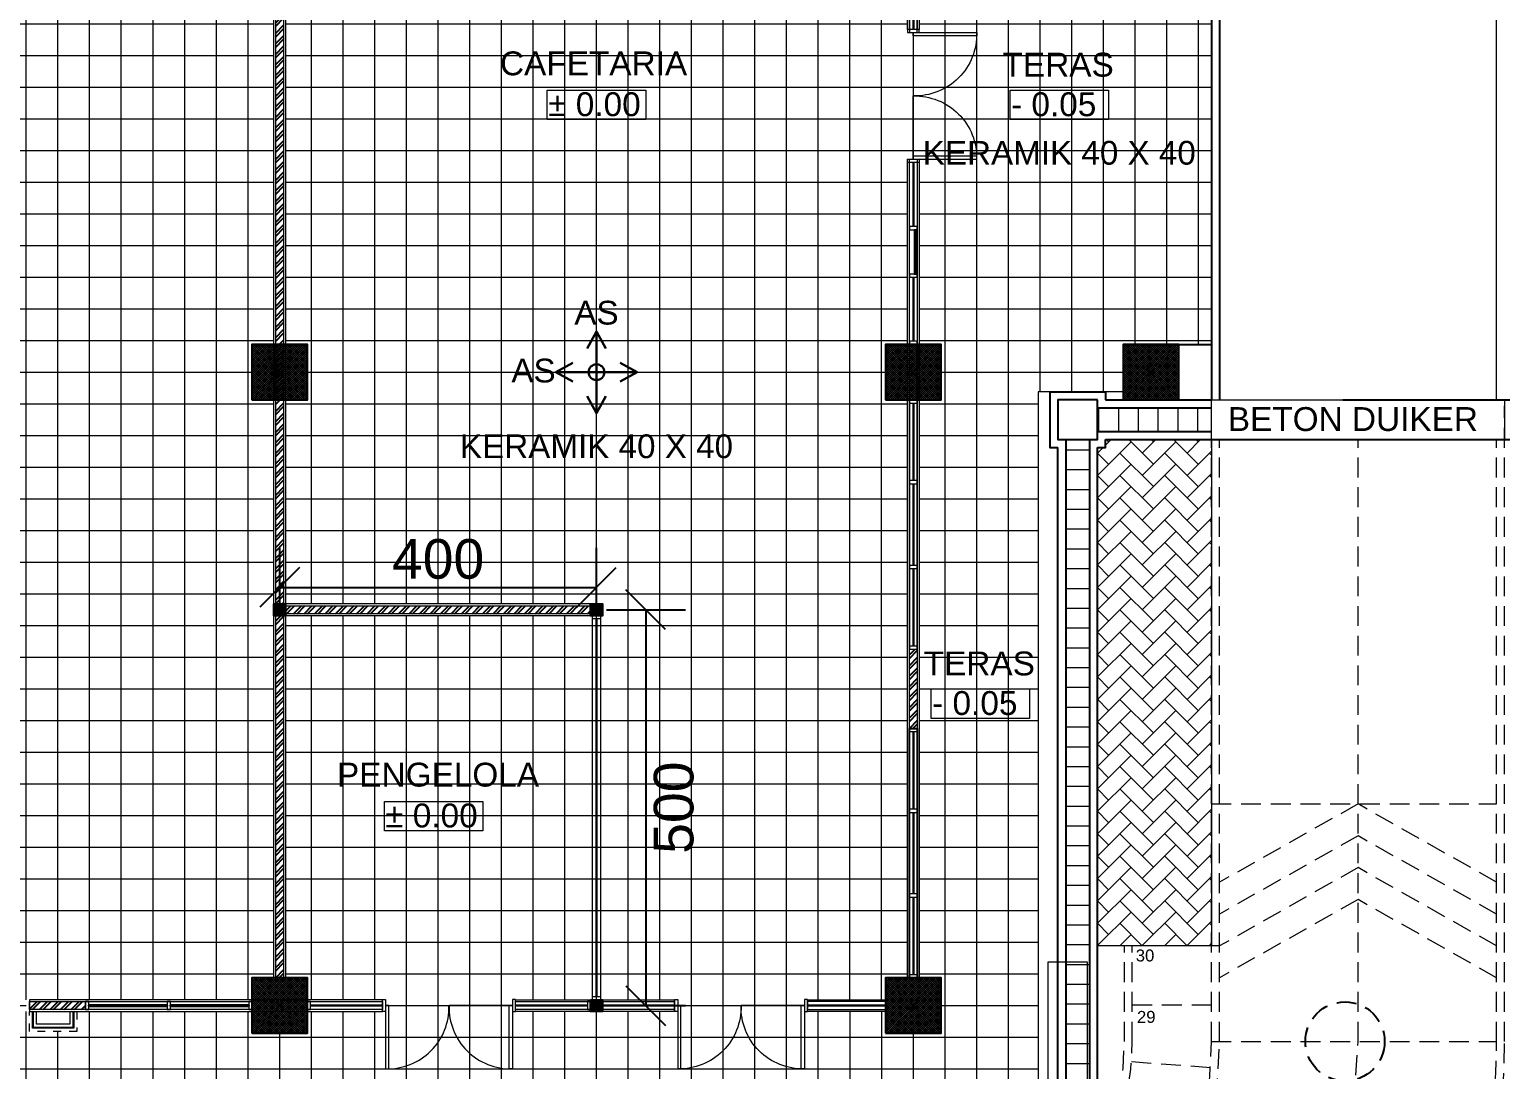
# Model space of a CAD drawing. Header units: inches. Extents: x 249 to 1192, y -18 to 440.
# Drawn here: x 458.35 to 476.92, y 248.78 to 261.92 of the extents above; entities that cross this region are included whole.
import ezdxf

# ---------------------------------------------------------------- set-up
doc = ezdxf.new("R2010")
doc.units = ezdxf.units.IN
doc.header["$MEASUREMENT"] = 0
for name, pattern in [('CENTER2', [1.125, 0.75, -0.125, 0.125, -0.125]), ('DASHED2', [0.375, 0.25, -0.125]), ('HIDDEN', [0.375, 0.25, -0.125])]:
    doc.linetypes.add(name, pattern=pattern)
for name, color, linetype, lineweight in [('ARSIR BETON', 8, 'Continuous', 0), ('ARSIR WARNA', 66, 'Continuous', 0), ('DIMENSI', 85, 'Continuous', 20), ('DINDING', 6, 'Continuous', 0), ('DINDING2', 137, 'Continuous', 20), ('KACA', 141, 'Continuous', 30), ('keramik', 31, 'Continuous', 9), ('kol', 1, 'Continuous', 30), ('KUSEN', 16, 'Continuous', 15), ('NOT', 7, 'Continuous', 9), ('PARTISI', 113, 'Continuous', 15), ('TEXT (KET. RUANG)', 7, 'Continuous', 5)]:
    doc.layers.add(name, color=color, linetype=linetype, lineweight=lineweight)
for name, color, linetype in [('ARSIR DINDING', 64, 'Continuous'), ('AS', 15, 'CENTER2'), ('KANSTEEN', 204, 'Continuous'), ('KOLOM', 5, 'Continuous'), ('SALURAN', 117, 'Continuous')]:
    doc.layers.add(name, color=color, linetype=linetype)
doc.styles.get("Standard").update_dxf_attribs({"font": 'arial.ttf'})
doc.dimstyles.new('UK. GDG PERTEMUAN', dxfattribs={"dimtxt": 0.5, "dimasz": 0.5, "dimexe": 0.5, "dimexo": 0.05, "dimgap": 0.1, "dimtad": 2, "dimdec": 0, "dimlfac": 100, "dimzin": 0, "dimdsep": 46, "dimtxsty": 'Standard', "dimblk": 'OBLIQUE', "dimcen": 0.09, "dimclrd": 8, "dimclre": 256, "dimclrt": 256, "dimadec": 0, "dimazin": 0, "dimtfac": 1, "dimtdec": 0, "dimtofl": 0, "dimtmove": 0, "dimatfit": 3, "dimldrblk": 'OBLIQUE', "dimfxl": 0, "dimtolj": 1, "dimtzin": 0, "dimarcsym": 0})
pattern_1 = [(0, (453.5073, 259.59204), (0, 0.4), []), (90, (453.5073, 259.59204), (-0.4, 2e-17), [])]

# ---------------------------------------------------------------- blocks, each defined once
blk = doc.blocks.new('K1')
at = {"layer": 'ARSIR BETON'}
h = blk.add_hatch(dxfattribs=at)
h.set_pattern_fill('ANSI37', color=256, scale=0.15, style=0)
h.set_pattern_definition([(45, (258.37489, 277.120751), (-0.01325825, 0.01325825), []), (135, (258.37489, 277.120751), (-0.01325825, -0.01325825), [])])
h.paths.add_polyline_path([(259.125, 277.171), (259.125, 277.871), (258.425, 277.871), (258.425, 277.171)])
at = {"layer": 'KOLOM'}
blk.add_lwpolyline([(258.425, 277.171), (259.125, 277.171), (259.125, 277.871), (258.425, 277.871)], close=True, dxfattribs=at)
for points in [[(258.725, 277.571), (258.825, 277.471)], [(258.725, 277.471), (258.825, 277.571)]]:
    blk.add_lwpolyline(points, dxfattribs=at)
blk = doc.blocks.new('ELV. %%p 0.00')
at = {"layer": 'TEXT (KET. RUANG)', "color": 1}
blk.add_lwpolyline([(129.653, 342.974), (130.895, 342.974), (130.895, 342.601), (129.653, 342.601)], close=True, dxfattribs=at)
at = {"layer": 'TEXT (KET. RUANG)'}
blk.add_text('%%P 0.00', height=0.3015, dxfattribs=at).set_placement((129.664, 342.645))
blk = doc.blocks.new('P1')
for points in [[(-56.664, 234.186), (-56.664, 234.986), (-56.624, 234.986), (-56.624, 234.186), (-56.664, 234.186)], [(-55.064, 234.186), (-55.064, 234.986), (-55.104, 234.986), (-55.104, 234.186), (-55.064, 234.186)], [(-56.664, 234.186), (-55.864, 234.186)], [(-55.064, 234.186), (-55.864, 234.186)]]:
    blk.add_lwpolyline(points)
for points in [[(-56.704, 234.111), (-56.664, 234.111), (-56.664, 234.261), (-56.704, 234.261)], [(-55.024, 234.111), (-55.064, 234.111), (-55.064, 234.261), (-55.024, 234.261)]]:
    blk.add_lwpolyline(points, close=True)
for centre, start, end in [((-56.644, 234.206), 358.5312, 91.4688), ((-55.084, 234.206), 88.5312, 181.4688)]:
    blk.add_arc(centre, 0.78, start, end)
blk = doc.blocks.new('K2')
at = {"layer": 'ARSIR BETON'}
h = blk.add_hatch(dxfattribs=at)
h.set_pattern_fill('ANSI37', color=256, scale=0.1, style=0)
h.set_pattern_definition([(45, (-38.743626, 268.082874), (-0.0088388, 0.0088388), []), (135, (-38.743626, 268.082874), (-0.0088388, -0.0088388), [])])
h.paths.add_polyline_path([(-38.594, 268.233), (-38.744, 268.233), (-38.744, 268.083), (-38.594, 268.083)])
at = {"layer": 'KOLOM'}
blk.add_lwpolyline([(-38.744, 268.083), (-38.594, 268.083), (-38.594, 268.233), (-38.744, 268.233)], close=True, dxfattribs=at)
blk = doc.blocks.new('_Oblique')
at = {"color": 0, "linetype": 'ByBlock', "lineweight": -2}
blk.add_line((-0.5, -0.5), (0.5, 0.5), dxfattribs=at)
blk = doc.blocks.new('*D474')
at = {"layer": 'DEFPOINTS', "color": 0}
for p in [(465.582, 254.592), (465.582, 249.592), (466.129, 249.592)]:
    blk.add_point(p, dxfattribs=at)
at = {"layer": 'DIMENSI', "lineweight": -2}
for p, q in [((465.632, 254.592), (466.629, 254.592)), ((465.632, 249.592), (466.629, 249.592))]:
    blk.add_line(p, q, dxfattribs=at)
at = {"layer": 'DIMENSI', "color": 8, "lineweight": -2}
blk.add_line((466.129, 254.592), (466.129, 249.592), dxfattribs=at)
at = {"layer": 'DIMENSI', "color": 8, "lineweight": -2, "xscale": 0.5, "yscale": 0.5, "zscale": 0.5}
for p, rotation in [((466.129, 254.592), 90), ((466.129, 249.592), 270)]:
    blk.add_blockref('_Oblique', p, dxfattribs=dict(at, rotation=rotation))
at = {"layer": 'DIMENSI', "insert": (466.484, 252.092), "char_height": 0.5, "attachment_point": 5, "rotation": 90}
blk.add_mtext('\\A1;500', dxfattribs=at)
blk = doc.blocks.new('*D475')
at = {"layer": 'DEFPOINTS', "color": 0}
for p in [(465.507, 254.875), (461.507, 254.592), (465.507, 254.592)]:
    blk.add_point(p, dxfattribs=at)
at = {"layer": 'DIMENSI', "lineweight": -2}
for p, q in [((461.507, 254.642), (461.507, 255.375)), ((465.507, 254.642), (465.507, 255.375))]:
    blk.add_line(p, q, dxfattribs=at)
at = {"layer": 'DIMENSI', "color": 8, "lineweight": -2}
blk.add_line((461.507, 254.875), (465.507, 254.875), dxfattribs=at)
at = {"layer": 'DIMENSI', "color": 8, "lineweight": -2, "xscale": 0.5, "yscale": 0.5, "zscale": 0.5, "rotation": 180}
blk.add_blockref('_Oblique', (461.507, 254.875), dxfattribs=at)
at = {"layer": 'DIMENSI', "color": 8, "lineweight": -2, "xscale": 0.5, "yscale": 0.5, "zscale": 0.5}
blk.add_blockref('_Oblique', (465.507, 254.875), dxfattribs=at)
at = {"layer": 'DIMENSI', "insert": (463.507, 255.231), "char_height": 0.5, "attachment_point": 5}
blk.add_mtext('\\A1;400', dxfattribs=at)

msp = doc.modelspace()

# ---------------------------------------------------------------- hatches: boundary and pattern name
at = {"layer": 'ARSIR DINDING'}
h = msp.add_hatch(dxfattribs=at)
h.set_pattern_fill('ANSI32', color=256, scale=0.25, style=0)
h.set_pattern_definition([(45, (461.45692, 249.9423), (-0.06629126, 0.06629126), []), (45, (461.50112, 249.9423), (-0.06629126, 0.06629126), [])])
h.paths.add_polyline_path([(465.432, 254.5423), (461.5819, 254.5423), (461.5819, 254.6423), (465.432, 254.6423)])
h.paths.add_polyline_path([(461.5569, 249.9423), (461.4569, 249.9423), (461.4569, 265.2423), (461.5569, 265.2423)])
h = msp.add_hatch(dxfattribs=at)
h.set_pattern_fill('ANSI32', color=256, scale=0.25, style=0)
h.set_pattern_definition([(45, (469.45718, 253.09255), (-0.066291, 0.066291), []), (45, (469.50137, 253.09255), (-0.066291, 0.066291), [])])
h.paths.add_polyline_path([(469.5572, 254.0926), (469.4572, 254.0926), (469.4572, 253.0926), (469.5572, 253.0926)])
h = msp.add_hatch(dxfattribs=at)
h.set_pattern_fill('ANSI32', color=256, scale=0.25, style=0)
h.set_pattern_definition([(45, (455.95718, 249.54204), (-0.0662913, 0.0662913), []), (45, (456.00137, 249.54204), (-0.0662913, 0.0662913), [])])
h.paths.add_polyline_path([(456.6673, 249.642), (455.9572, 249.642), (455.9572, 249.542), (456.6673, 249.542)])
h.paths.add_polyline_path([(459.0574, 249.642), (458.3473, 249.642), (458.3473, 249.542), (459.0574, 249.542)])
at = {"layer": 'ARSIR WARNA'}
h = msp.add_hatch(dxfattribs=at)
h.set_pattern_fill('AR-HBONE', color=15, scale=0.05, style=0)
h.set_pattern_definition([(45, (471.83166, 250.349), (2e-17, 0.282843), [0.6, -0.2]), (135, (471.97309, 250.49043), (2e-17, 0.282843), [0.6, -0.2])])
h.paths.add_polyline_path([(472.1714, 250.349), (471.8317, 250.349), (471.8317, 256.6431), (471.9317, 256.6431), (471.9317, 256.7431), (473.2714, 256.7426), (473.2714, 250.349)])
at = {"layer": 'DINDING2'}
h = msp.add_hatch(dxfattribs=at)
h.set_pattern_fill('_USER', color=23, scale=0.25, angle=90, style=0, pattern_type=0)
h.set_pattern_definition([(90, (453.84995, 256.84255), (-0.25, 2e-17), [])])
h.paths.add_polyline_path([(476.9715, 257.1426), (476.9715, 256.8426), (480.8572, 256.8426), (480.8572, 257.1426)])
h.paths.add_polyline_path([(473.2714, 256.8426), (473.2714, 257.1426), (471.8317, 257.1426), (471.8317, 256.8426)])
h = msp.add_hatch(dxfattribs=at)
h.set_pattern_fill('_USER', color=23, scale=0.25, angle=90, style=0, pattern_type=0)
h.set_pattern_definition([(4e-15, (471.4327, 242.11237), (2e-17, -0.25), [])])
h.paths.add_polyline_path([(471.432, 246.842), (471.7327, 246.842), (471.7327, 256.8431), (471.4317, 256.7431)])
at = {"layer": 'keramik', "ltscale": 0.1}
h = msp.add_hatch(dxfattribs=at)
h.set_pattern_fill('_USER', color=256, scale=0.4, style=0, double=1, pattern_type=0)
h.set_pattern_definition(pattern_1)
h.paths.add_polyline_path([(469.6322, 269.592), (471.0817, 269.592), (471.0817, 265.2426), (473.2714, 265.2426), (473.2714, 257.9426), (472.1572, 257.9426), (472.1572, 257.3431), (471.0817, 257.3431), (471.0817, 247.2426), (468.3067, 247.2426), (468.3067, 247.0926), (454.9582, 247.0926), (454.9582, 245.8426), (453.8585, 245.8426), (453.8585, 241.1426), (452.9577, 241.1426), (452.9577, 240.9426), (446.0579, 240.9426), (446.0579, 241.1426), (445.1574, 241.1426), (445.1574, 249.242), (445.8574, 249.242), (445.8574, 249.517), (448.0677, 249.517), (448.0677, 249.267), (448.6677, 249.267), (448.6677, 249.517), (448.7077, 249.517), (448.7077, 249.592), (450.3077, 249.592), (450.3077, 249.517), (450.3477, 249.517), (450.3477, 249.267), (450.9477, 249.267), (450.9477, 249.517), (453.1574, 249.517), (453.1574, 249.242), (453.8574, 249.242), (453.8574, 249.517), (456.0673, 249.517), (456.0673, 249.267), (456.6673, 249.267), (456.6673, 249.517), (456.7073, 249.517), (456.7073, 249.592), (458.3073, 249.592), (458.3073, 249.517), (458.3473, 249.517), (458.3473, 249.267), (458.9473, 249.267), (458.9473, 249.517), (461.1572, 249.517), (461.1572, 249.2423), (461.8572, 249.2423), (461.8572, 249.517), (462.8446, 249.517), (462.8446, 249.592), (464.4446, 249.592), (464.4446, 249.517), (466.5321, 249.517), (466.5321, 249.592), (468.1321, 249.592), (468.1321, 249.517), (469.1572, 249.517), (469.1572, 249.2426), (469.8572, 249.2426), (469.8572, 249.9426), (469.5822, 249.9426), (469.5822, 257.2426), (469.8572, 257.2426), (469.8572, 257.9426), (469.5822, 257.9426), (469.5822, 260.2822), (469.5072, 260.2822), (469.5072, 261.8822), (469.5822, 261.8822), (469.5822, 265.2426), (469.8572, 265.2426), (469.8572, 265.9426), (469.6322, 265.9426)])
h = msp.add_hatch(dxfattribs=at)
h.set_pattern_fill('_USER', color=256, scale=0.4, style=0, double=1, pattern_type=0)
h.set_pattern_definition(pattern_1)
h.paths.add_polyline_path([(445.8574, 249.667), (448.7077, 249.667), (448.7077, 249.592), (450.3077, 249.592), (450.3077, 249.667), (453.1574, 249.667), (453.1574, 249.942), (453.8574, 249.942), (453.8574, 249.667), (456.7073, 249.667), (456.7073, 249.592), (458.3073, 249.592), (458.3073, 249.667), (461.1572, 249.667), (461.1572, 249.9423), (461.4319, 249.9423), (461.4319, 257.2423), (461.1572, 257.2423), (461.1572, 257.9423), (461.4319, 257.9423), (461.4319, 265.2423), (461.1572, 265.2423), (461.1572, 265.9423), (461.4322, 265.9423), (461.4322, 268.6768), (461.5072, 268.677), (461.5072, 269.477), (461.4322, 269.477), (461.4322, 269.517), (445.5824, 269.517), (445.5824, 265.942), (445.8574, 265.942), (445.8574, 265.242), (445.5824, 265.242), (445.5824, 257.942), (445.8574, 257.942), (445.8574, 257.242), (445.5824, 257.242), (445.5824, 249.942), (445.8574, 249.942)])
h = msp.add_hatch(dxfattribs=at)
h.set_pattern_fill('_USER', color=256, scale=0.4, style=0, double=1, pattern_type=0)
h.set_pattern_definition([(0, (465.50705, 257.59204), (0, 0.4), []), (90, (465.50705, 257.59204), (-0.4, 2e-17), [])])
h.paths.add_polyline_path([(461.8572, 265.517), (465.6222, 265.517), (465.6222, 265.592), (466.4224, 265.592), (466.4224, 265.517), (468.2066, 265.517), (468.2066, 265.477), (468.2566, 265.477), (468.2566, 264.877), (468.2066, 264.877), (468.2066, 264.837), (468.1816, 264.837), (468.1816, 264.2218), (469.4322, 264.2218), (469.4322, 261.8822), (469.5072, 261.8822), (469.5072, 260.2822), (469.4322, 260.2822), (469.4322, 257.9426), (469.1572, 257.9426), (469.1572, 257.2426), (469.4322, 257.2426), (469.4322, 249.9426), (469.1572, 249.9426), (469.1572, 249.667), (468.1321, 249.667), (468.1321, 249.592), (466.5321, 249.592), (466.5321, 249.667), (464.4446, 249.667), (464.4446, 249.592), (462.8446, 249.592), (462.8446, 249.667), (461.8572, 249.667), (461.8572, 249.9423), (461.5819, 249.9423), (461.5819, 254.5173), (465.582, 254.5173), (465.582, 254.6673), (461.5819, 254.6673), (461.5819, 257.2423), (461.8572, 257.2423), (461.8572, 257.9423), (461.5819, 257.9423), (461.5819, 263.592), (464.5819, 263.592), (465.4359, 264.4351), (465.0847, 264.7909), (464.3767, 264.092), (461.5569, 264.092), (461.5819, 265.2423), (461.8572, 265.2423)])

# ---------------------------------------------------------------- linework, layer by layer
msp.add_lwpolyline([(469.4572, 253.0926), (469.5572, 253.0926), (469.5572, 249.9426), (469.4572, 249.9426)], close=True)
at = {"layer": 'ARSIR WARNA', "color": 15}
msp.add_lwpolyline([(472.1714, 250.349), (471.8317, 250.349), (471.8317, 256.6431), (471.9317, 256.6431), (471.9317, 256.7431), (473.2714, 256.7426), (473.2714, 250.349)], close=True, dxfattribs=at)
at = {"layer": 'AS', "linetype": 'HIDDEN'}
msp.add_circle((474.9572, 249.1391), 0.5, dxfattribs=at)
at = {"layer": 'DINDING'}
msp.add_line((471.0817, 257.3431), (471.0817, 247.0926), dxfattribs=at)
for points in [[(469.4322, 261.9222), (469.4322, 269.517), (469.5822, 269.517), (469.5822, 261.9222)], [(476.8714, 257.2431), (476.8714, 265.5926)], [(473.2714, 257.9426), (473.2714, 265.2426), (471.0817, 265.2426)], [(469.5822, 260.2422), (469.5822, 249.9426), (469.4322, 249.9426), (469.4322, 260.2422)], [(472.1572, 257.3431), (471.0817, 257.3431)], [(471.7317, 256.7431), (471.7317, 256.7426)]]:
    msp.add_lwpolyline(points, dxfattribs=at)
for points in [[(461.4319, 265.2423), (461.5819, 265.2423), (461.5819, 249.9423), (461.4319, 249.9423)], [(476.9715, 256.7426), (473.2714, 256.7426), (473.2714, 257.2431), (476.9715, 257.2431)], [(461.5819, 254.5173), (465.432, 254.5173), (465.432, 254.6673), (461.5819, 254.6673)], [(468.3067, 246.7426), (471.7067, 246.7426), (471.7067, 250.1426), (471.2067, 250.1426), (471.2067, 247.2426), (468.3067, 247.2426)], [(458.3473, 249.517), (462.8046, 249.517), (462.8046, 249.667), (458.3473, 249.667)], [(464.4846, 249.667), (466.4921, 249.667), (466.4921, 249.517), (464.4846, 249.517)], [(468.1721, 249.667), (469.1572, 249.667), (469.1572, 249.517), (468.1721, 249.517)]]:
    msp.add_lwpolyline(points, close=True, dxfattribs=at)
at = {"layer": 'DINDING', "linetype": 'DASHED2'}
for points in [[(468.8969, 244.6409, 0.4060688), (473.2714, 249.1391), (473.2714, 257.1676)], [(469.0001, 240.9422, 0.4060688), (476.9715, 249.1391), (476.9715, 257.1676)], [(468.8969, 242.7909, 0.398259), (475.1214, 249.1391), (475.1214, 256.7426)], [(468.8997, 244.5409, 0.4060688), (473.3714, 249.1391), (473.3714, 256.7426)], [(468.9973, 241.0423, 0.4060688), (476.8714, 249.1391), (476.8714, 256.7426)], [(468.8662, 245.7405, 0.4060688), (472.1714, 249.1391), (472.1714, 250.349)], [(468.869, 245.6405, 0.4060688), (472.2714, 249.1391), (472.2714, 250.349)]]:
    msp.add_lwpolyline(points, format="xyb", dxfattribs=at)
for points in [[(473.2714, 252.1391), (476.8714, 252.1391)], [(476.8714, 251.15), (475.1214, 252.1391), (473.3714, 251.15)], [(476.8714, 250.7478), (475.1214, 251.7369), (473.3714, 250.7478)], [(476.8714, 250.3455), (475.1214, 251.3347), (473.3714, 250.3455)], [(476.8714, 249.9433), (475.1214, 250.9324), (473.3714, 249.9433)], [(473.3714, 250.349), (472.1714, 250.349)], [(473.2714, 249.599), (472.2714, 249.599)], [(473.2714, 249.1391), (476.8714, 249.1391)], [(472.2622, 248.8849), (473.2595, 248.8123)]]:
    msp.add_lwpolyline(points, dxfattribs=at)
at = {"layer": 'DINDING2'}
for points in [[(461.5569, 249.9423), (461.4569, 249.9423), (461.4569, 265.2423), (461.5569, 265.2423)], [(465.432, 254.5423), (461.5819, 254.5423), (461.5819, 254.6423), (465.432, 254.6423)], [(465.557, 249.667), (465.457, 249.667), (465.457, 254.5173), (465.557, 254.5173)], [(461.1572, 249.542), (458.3473, 249.542), (458.3473, 249.642), (461.1572, 249.642)], [(462.8046, 249.542), (461.8572, 249.542), (461.8572, 249.642), (462.8046, 249.642)], [(466.4921, 249.542), (464.4846, 249.542), (464.4846, 249.642), (466.4921, 249.642)], [(469.1572, 249.642), (468.1721, 249.642), (468.1721, 249.542), (469.1572, 249.542)]]:
    msp.add_lwpolyline(points, close=True, dxfattribs=at)
for points in [[(469.4572, 261.9222), (469.4572, 264.2218), (469.5572, 264.2218), (469.5572, 261.9222)], [(469.5572, 260.2422), (469.5572, 249.9426), (469.4572, 249.9426), (469.4572, 260.2422)]]:
    msp.add_lwpolyline(points, dxfattribs=at)
at = {"layer": 'KACA'}
for points in [[(469.5072, 262.732), (469.5072, 261.9222)], [(469.5072, 259.4324), (469.5072, 260.2422)], [(469.5372, 258.8324), (469.5372, 259.3924)], [(469.5072, 257.9826), (469.5072, 258.7924)], [(469.5072, 257.2026), (469.5072, 256.2226)], [(469.5072, 256.1826), (469.5072, 255.1526)], [(469.5072, 255.1126), (469.5072, 254.1326)], [(465.507, 254.4773), (465.507, 249.707)], [(469.5072, 253.0526), (469.5072, 252.0726)], [(469.5072, 252.0326), (469.5072, 251.0026)], [(469.5072, 250.9626), (469.5072, 249.9826)], [(461.8972, 249.592), (462.8046, 249.592)], [(464.4846, 249.592), (465.392, 249.592)], [(465.582, 249.592), (466.4921, 249.592)], [(468.1721, 249.592), (469.1572, 249.5926)]]:
    msp.add_lwpolyline(points, dxfattribs=at)
for points in [[(459.0974, 249.597), (460.0873, 249.597), (460.0873, 249.587), (459.0974, 249.587)], [(461.1172, 249.597), (460.1273, 249.597), (460.1273, 249.587), (461.1172, 249.587)]]:
    msp.add_lwpolyline(points, close=True, dxfattribs=at)
at = {"layer": 'KANSTEEN'}
for points in [[(467.8572, 273.942), (471.3714, 273.942, -0.4142136), (473.3714, 271.942), (473.3714, 257.2431)], [(467.8572, 273.842), (471.2714, 273.842, -0.4142136), (473.2714, 271.842), (473.2714, 257.2431)]]:
    msp.add_lwpolyline(points, format="xyb", dxfattribs=at)
msp.add_lwpolyline([(472.8572, 257.9426), (473.2714, 257.9426)], dxfattribs=at)
at = {"layer": 'kol'}
for q in [(465.507, 258.1084), (464.9919, 257.592), (466.0222, 257.592), (465.507, 257.0757)]:
    msp.add_line((465.507, 257.592), q, dxfattribs=at)
for points in [[(465.388, 257.8924), (465.507, 258.1084), (465.6261, 257.8924)], [(465.2079, 257.7111), (464.9919, 257.592), (465.2079, 257.473)], [(465.8062, 257.7111), (466.0222, 257.592), (465.8062, 257.473)], [(465.388, 257.2917), (465.507, 257.0757), (465.6261, 257.2917)]]:
    msp.add_lwpolyline(points, dxfattribs=at)
msp.add_circle((465.507, 257.592), 0.1, dxfattribs=at)
at = {"layer": 'KUSEN'}
for points in [[(469.4572, 261.8822), (469.5572, 261.8822), (469.5572, 264.2218), (469.4572, 264.2218)], [(469.4572, 260.2822), (469.5572, 260.2822), (469.5572, 257.9426), (469.4572, 257.9426)], [(469.5172, 258.8324), (469.5572, 258.8324), (469.5572, 259.3924), (469.5172, 259.3924)], [(469.4572, 254.0926), (469.5572, 254.0926), (469.5572, 257.2426), (469.4572, 257.2426)], [(465.457, 254.5173), (465.557, 254.5173), (465.557, 249.667), (465.457, 249.667)], [(465.457, 254.5173), (465.557, 254.5173), (465.557, 254.4773), (465.457, 254.4773)], [(469.4572, 249.9426), (469.5572, 249.9426), (469.5572, 253.0926), (469.4572, 253.0926)], [(461.1572, 249.542), (459.0574, 249.542), (459.0574, 249.642), (461.1572, 249.642)], [(461.8972, 249.642), (461.8572, 249.642), (461.8572, 249.542), (461.8972, 249.542)], [(462.8046, 249.542), (461.8972, 249.542), (461.8972, 249.642), (462.8046, 249.642)], [(464.4846, 249.642), (465.392, 249.642), (465.392, 249.542), (464.4846, 249.542)], [(465.392, 249.542), (465.432, 249.542), (465.432, 249.642), (465.392, 249.642)], [(465.457, 249.707), (465.557, 249.707), (465.557, 249.667), (465.457, 249.667)]]:
    msp.add_lwpolyline(points, close=True, dxfattribs=at)
for points in [[(469.4572, 259.3924), (469.5572, 259.3924), (469.5572, 259.4324), (469.4572, 259.4324), (469.4572, 259.3924)], [(469.4572, 258.7924), (469.5572, 258.7924), (469.5572, 258.8324), (469.4572, 258.8324), (469.4572, 258.7924)], [(469.4572, 257.9426), (469.5572, 257.9426), (469.5572, 257.9826), (469.4572, 257.9826), (469.4572, 257.9426)], [(469.4572, 257.2026), (469.5572, 257.2026), (469.5572, 257.2426), (469.4572, 257.2426), (469.4572, 257.2026)], [(469.4572, 256.1826), (469.5572, 256.1826), (469.5572, 256.2226), (469.4572, 256.2226), (469.4572, 256.1826)], [(469.4572, 255.1126), (469.5572, 255.1126), (469.5572, 255.1526), (469.4572, 255.1526), (469.4572, 255.1126)], [(469.4572, 254.0926), (469.5572, 254.0926), (469.5572, 254.1326), (469.4572, 254.1326), (469.4572, 254.0926)], [(469.4572, 253.0526), (469.5572, 253.0526), (469.5572, 253.0926), (469.4572, 253.0926), (469.4572, 253.0526)], [(469.4572, 252.0326), (469.5572, 252.0326), (469.5572, 252.0726), (469.4572, 252.0726), (469.4572, 252.0326)], [(469.4572, 250.9626), (469.5572, 250.9626), (469.5572, 251.0026), (469.4572, 251.0026), (469.4572, 250.9626)], [(469.4572, 249.9426), (469.5572, 249.9426), (469.5572, 249.9826), (469.4572, 249.9826), (469.4572, 249.9426)], [(459.0974, 249.542), (459.0974, 249.642), (459.0574, 249.642), (459.0574, 249.542), (459.0974, 249.542)], [(460.1273, 249.542), (460.1273, 249.642), (460.0873, 249.642), (460.0873, 249.542), (460.1273, 249.542)], [(461.1572, 249.542), (461.1572, 249.642), (461.1172, 249.642), (461.1172, 249.542), (461.1572, 249.542)]]:
    msp.add_lwpolyline(points, dxfattribs=at)
at = {"layer": 'PARTISI', "linetype": 'DASHED2', "ltscale": 0.1}
msp.add_lwpolyline([(458.9473, 249.517), (458.9473, 249.267), (458.3473, 249.267), (458.3473, 249.517)], dxfattribs=at)
at = {"layer": 'PARTISI'}
for points in [[(458.9073, 249.517), (458.9073, 249.307), (458.3873, 249.307), (458.3873, 249.517)], [(458.8973, 249.517), (458.8973, 249.317), (458.3973, 249.317), (458.3973, 249.517)], [(458.8573, 249.517), (458.8573, 249.357), (458.4373, 249.357), (458.4373, 249.517)]]:
    msp.add_lwpolyline(points, dxfattribs=at)
at = {"layer": 'SALURAN'}
for points in [[(471.2317, 257.3431), (471.2317, 256.6431), (471.3317, 256.6431)], [(471.2317, 257.3431), (471.9317, 257.3431), (471.9317, 257.2431)], [(471.8317, 257.1426), (473.2714, 257.1426)], [(471.9317, 257.2431), (473.2714, 257.2431)], [(474.9317, 257.2431), (481.3572, 257.2431)], [(471.4317, 256.7431), (471.4317, 256.7426)], [(471.4317, 256.7431), (471.4317, 246.842)], [(471.7317, 256.7431), (471.7317, 246.842)], [(471.8317, 256.8426), (473.2714, 256.8426)], [(471.8317, 256.6431), (471.9317, 256.6431), (471.9317, 256.7431)], [(471.9317, 256.7426), (480.7572, 256.7426)], [(471.3317, 246.942), (471.3317, 256.6431)], [(471.8317, 246.942), (471.8317, 256.6431)]]:
    msp.add_lwpolyline(points, dxfattribs=at)
msp.add_lwpolyline([(471.8317, 257.2431), (471.3317, 257.2431), (471.3317, 256.7431), (471.8317, 256.7431)], close=True, dxfattribs=at)
at = {"layer": 'TEXT (KET. RUANG)', "color": 1}
for points in [[(470.7288, 261.1557), (471.9713, 261.1557), (471.9713, 260.7826), (470.7288, 260.7826)], [(469.7331, 253.5926), (470.9756, 253.5926), (470.9756, 253.2195), (469.7331, 253.2195)]]:
    msp.add_lwpolyline(points, close=True, dxfattribs=at)

# ---------------------------------------------------------------- block references
for p in [(335.2332, -81.8185), (333.1754, -90.8024)]:
    msp.add_blockref('ELV. %%p 0.00', p)
at = {"xscale": -1, "rotation": 180}
for p in [(500.1755, 522.7502), (504.1757, 522.7502), (504.1757, 517.7499)]:
    msp.add_blockref('K2', p, dxfattribs=at)
at = {"layer": 'KOLOM'}
for p in [(202.7323, -19.9285), (210.7323, -19.9282), (213.7323, -19.9282), (202.7323, -27.9285), (210.7323, -27.9282)]:
    msp.add_blockref('K1', p, dxfattribs=at)
at = {"layer": 'KUSEN', "xscale": -1}
for p, rotation in [((235.321, 316.9458), 270), ((523.1958, 483.7782), 180)]:
    msp.add_blockref('P1', p, dxfattribs=dict(at, rotation=rotation))
at = {"layer": 'KUSEN', "rotation": 179.9999999999999}
msp.add_blockref('P1', (407.7809, 483.7782), dxfattribs=at)

# ---------------------------------------------------------------- texts
at = {"layer": 'NOT', "color": 1, "char_height": 0.3, "attachment_point": 2}
for insert in [(471.3499, 260.5138), (465.5069, 256.8069)]:
    msp.add_mtext('KERAMIK 40 X 40', dxfattribs=dict(at, insert=insert))
at = {"layer": 'NOT', "char_height": 0.3}
for s, insert, attachment_point in [('\\pi0.040789;AS', (465.1864, 258.4943), 1), ('AS', (464.9912, 257.7632), 3)]:
    msp.add_mtext_dynamic_manual_height_columns(s, width=0.618755, gutter_width=12.5, heights=[0], dxfattribs=dict(at, insert=insert, attachment_point=attachment_point))
at = {"layer": 'TEXT (KET. RUANG)'}
for s, height, p in [('CAFETARIA', 0.3015, (464.2884, 261.3427)), ('TERAS', 0.3015, (470.6336, 261.3261)), ('- 0.05', 0.3015, (470.7406, 260.826)), ('BETON DUIKER', 0.301499, (473.4773, 256.8498)), ('TERAS', 0.3015, (469.6379, 253.763)), ('- 0.05', 0.3015, (469.7449, 253.2629)), ('PENGELOLA', 0.3015, (462.2306, 252.3588)), ('30', 0.15075, (472.3156, 250.15)), ('29', 0.15075, (472.3306, 249.3739))]:
    msp.add_text(s, height=height, dxfattribs=at).set_placement(p)

# ---------------------------------------------------------------- dimensions: what is measured, and where the dimension line sits
at = {"layer": 'DIMENSI'}
dim = msp.add_linear_dim(base=(465.507, 254.8752), p1=(461.5069, 254.5923), p2=(465.507, 254.5923), dimstyle='UK. GDG PERTEMUAN', dxfattribs=at)
dim.commit()
dim.dimension.update_dxf_attribs({"geometry": '*D475', "text_midpoint": (463.507, 255.2305)})
dim = msp.add_linear_dim(base=(466.1291, 249.592), p1=(465.582, 254.5923), p2=(465.582, 249.592), angle=90, dimstyle='UK. GDG PERTEMUAN', dxfattribs=at)
dim.commit()
dim.dimension.update_dxf_attribs({"geometry": '*D474', "text_midpoint": (466.4844, 252.0922)})

doc.saveas('drawing.dxf')
